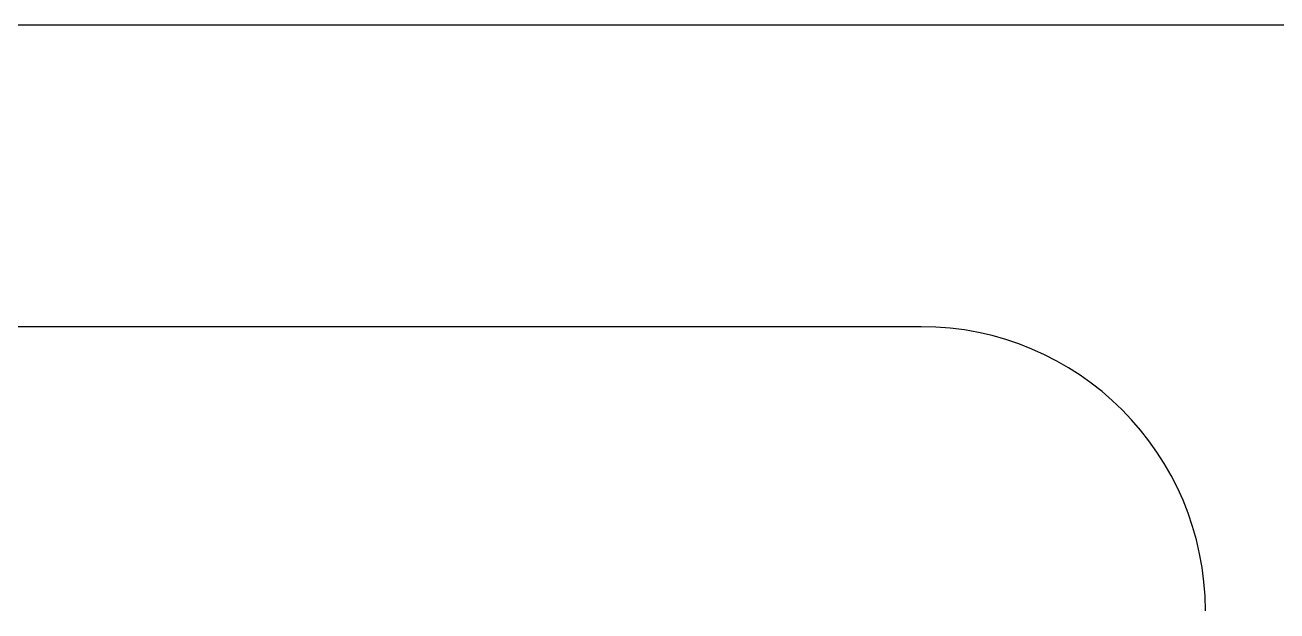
# Model space of a CAD drawing. Header units: millimetres. Extents: x -9 to 276, y -90 to 14.
# Drawn here: x 17.78 to 26.92, y 4.97 to 9.25 of the extents above; entities that cross this region are included whole.
import ezdxf

# ---------------------------------------------------------------- set-up
doc = ezdxf.new("R2010")
doc.units = ezdxf.units.MM
doc.layers.add('BLACK', color=7, linetype='CONTINUOUS')

msp = doc.modelspace()

# ---------------------------------------------------------------- linework, layer by layer
at = {"layer": 'BLACK', "linetype": 'Continuous'}
for p, q in [((17.949255, 9.250031), (17.615582, 9.250024)), ((18.616592, 9.250013), (17.949255, 9.250031)), ((18.975926, 9.25), (18.616592, 9.250013)), ((20.293498, 9.249997), (18.975926, 9.25)), ((20.669947, 9.25), (20.293498, 9.249997)), ((21.98752, 9.250001), (20.669947, 9.25)), ((22.363969, 9.25), (21.98752, 9.250001)), ((24.05799, 9.25), (22.363969, 9.25)), ((27.446032, 9.25), (24.05799, 9.25)), ((24.32645, 7.04795), (13.776449, 7.04795))]:
    msp.add_line(p, q, dxfattribs=at)
at = {"layer": 'BLACK'}
msp.add_arc((24.32645, 4.97295), 2.075, 0, 90, dxfattribs=at)

doc.saveas('drawing.dxf')
